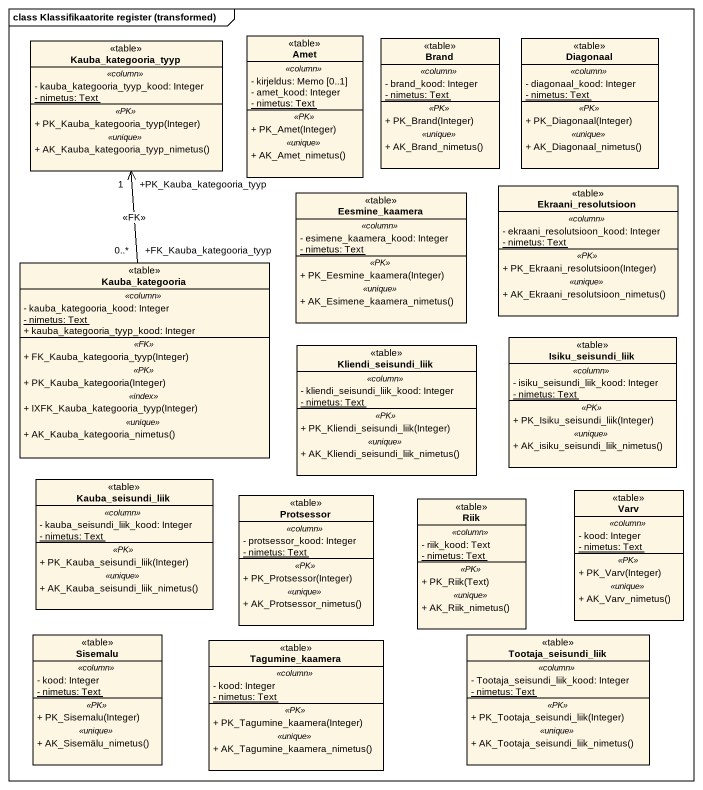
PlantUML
@startuml
mainframe class Klassifikaatorite register (transformed)
hide circle
hide empty members
skinparam classAttributeIconSize 0
class Amet <<table>> {
  .. <<column>> ..
  - kirjeldus: Memo [0..1]
  - amet_kood: Integer
  {static} - nimetus: Text
  .. <<PK>> ..
  + PK_Amet(Integer)
  .. <<unique>> ..
  + AK_Amet_nimetus()
}
class Brand <<table>> {
  .. <<column>> ..
  - brand_kood: Integer
  {static} - nimetus: Text
  .. <<PK>> ..
  + PK_Brand(Integer)
  .. <<unique>> ..
  + AK_Brand_nimetus()
}
class Diagonaal <<table>> {
  .. <<column>> ..
  - diagonaal_kood: Integer
  {static} - nimetus: Text
  .. <<PK>> ..
  + PK_Diagonaal(Integer)
  .. <<unique>> ..
  + AK_Diagonaal_nimetus()
}
class Kauba_kategooria_tyyp <<table>> {
  .. <<column>> ..
  - kauba_kategooria_tyyp_kood: Integer
  {static} - nimetus: Text
  .. <<PK>> ..
  + PK_Kauba_kategooria_tyyp(Integer)
  .. <<unique>> ..
  + AK_Kauba_kategooria_tyyp_nimetus()
}
class Eesmine_kaamera <<table>> {
  .. <<column>> ..
  - esimene_kaamera_kood: Integer
  {static} - nimetus: Text
  .. <<PK>> ..
  + PK_Eesmine_kaamera(Integer)
  .. <<unique>> ..
  + AK_Esimene_kaamera_nimetus()
}
class Ekraani_resolutsioon <<table>> {
  .. <<column>> ..
  - ekraani_resolutsioon_kood: Integer
  {static} - nimetus: Text
  .. <<PK>> ..
  + PK_Ekraani_resolutsioon(Integer)
  .. <<unique>> ..
  + AK_Ekraani_resolutsioon_nimetus()
}
class Kauba_kategooria <<table>> {
  .. <<column>> ..
  - kauba_kategooria_kood: Integer
  {static} - nimetus: Text
  + kauba_kategooria_tyyp_kood: Integer
  .. <<FK>> ..
  + FK_Kauba_kategooria_tyyp(Integer)
  .. <<PK>> ..
  + PK_Kauba_kategooria(Integer)
  .. <<index>> ..
  + IXFK_Kauba_kategooria_tyyp(Integer)
  .. <<unique>> ..
  + AK_Kauba_kategooria_nimetus()
}
class Kliendi_seisundi_liik <<table>> {
  .. <<column>> ..
  - kliendi_seisundi_liik_kood: Integer
  {static} - nimetus: Text
  .. <<PK>> ..
  + PK_Kliendi_seisundi_liik(Integer)
  .. <<unique>> ..
  + AK_Kliendi_seisundi_liik_nimetus()
}
class Isiku_seisundi_liik <<table>> {
  .. <<column>> ..
  - isiku_seisundi_liik_kood: Integer
  {static} - nimetus: Text
  .. <<PK>> ..
  + PK_Isiku_seisundi_liik(Integer)
  .. <<unique>> ..
  + AK_isiku_seisundi_liik_nimetus()
}
class Kauba_seisundi_liik <<table>> {
  .. <<column>> ..
  - kauba_seisundi_liik_kood: Integer
  {static} - nimetus: Text
  .. <<PK>> ..
  + PK_Kauba_seisundi_liik(Integer)
  .. <<unique>> ..
  + AK_Kauba_seisundi_liik_nimetus()
}
class Protsessor <<table>> {
  .. <<column>> ..
  - protsessor_kood: Integer
  {static} - nimetus: Text
  .. <<PK>> ..
  + PK_Protsessor(Integer)
  .. <<unique>> ..
  + AK_Protsessor_nimetus()
}
class Riik <<table>> {
  .. <<column>> ..
  - riik_kood: Text
  {static} - nimetus: Text
  .. <<PK>> ..
  + PK_Riik(Text)
  .. <<unique>> ..
  + AK_Riik_nimetus()
}
class Varv <<table>> {
  .. <<column>> ..
  - kood: Integer
  {static} - nimetus: Text
  .. <<PK>> ..
  + PK_Varv(Integer)
  .. <<unique>> ..
  + AK_Varv_nimetus()
}
class Sisemalu <<table>> {
  .. <<column>> ..
  - kood: Integer
  {static} - nimetus: Text
  .. <<PK>> ..
  + PK_Sisemalu(Integer)
  .. <<unique>> ..
  + AK_Sisemälu_nimetus()
}
class Tootaja_seisundi_liik <<table>> {
  .. <<column>> ..
  - Tootaja_seisundi_liik_kood: Integer
  {static} - nimetus: Text
  .. <<PK>> ..
  + PK_Tootaja_seisundi_liik(Integer)
  .. <<unique>> ..
  + AK_Tootaja_seisundi_liik_nimetus()
}
class Tagumine_kaamera <<table>> {
  .. <<column>> ..
  - kood: Integer
  {static} - nimetus: Text
  .. <<PK>> ..
  + PK_Tagumine_kaamera(Integer)
  .. <<unique>> ..
  + AK_Tagumine_kaamera_nimetus()
}
Kauba_kategooria "+FK_Kauba_kategooria_tyyp\n0..*" -up-> "+PK_Kauba_kategooria_tyyp\n1" Kauba_kategooria_tyyp : <<FK>>
@enduml
